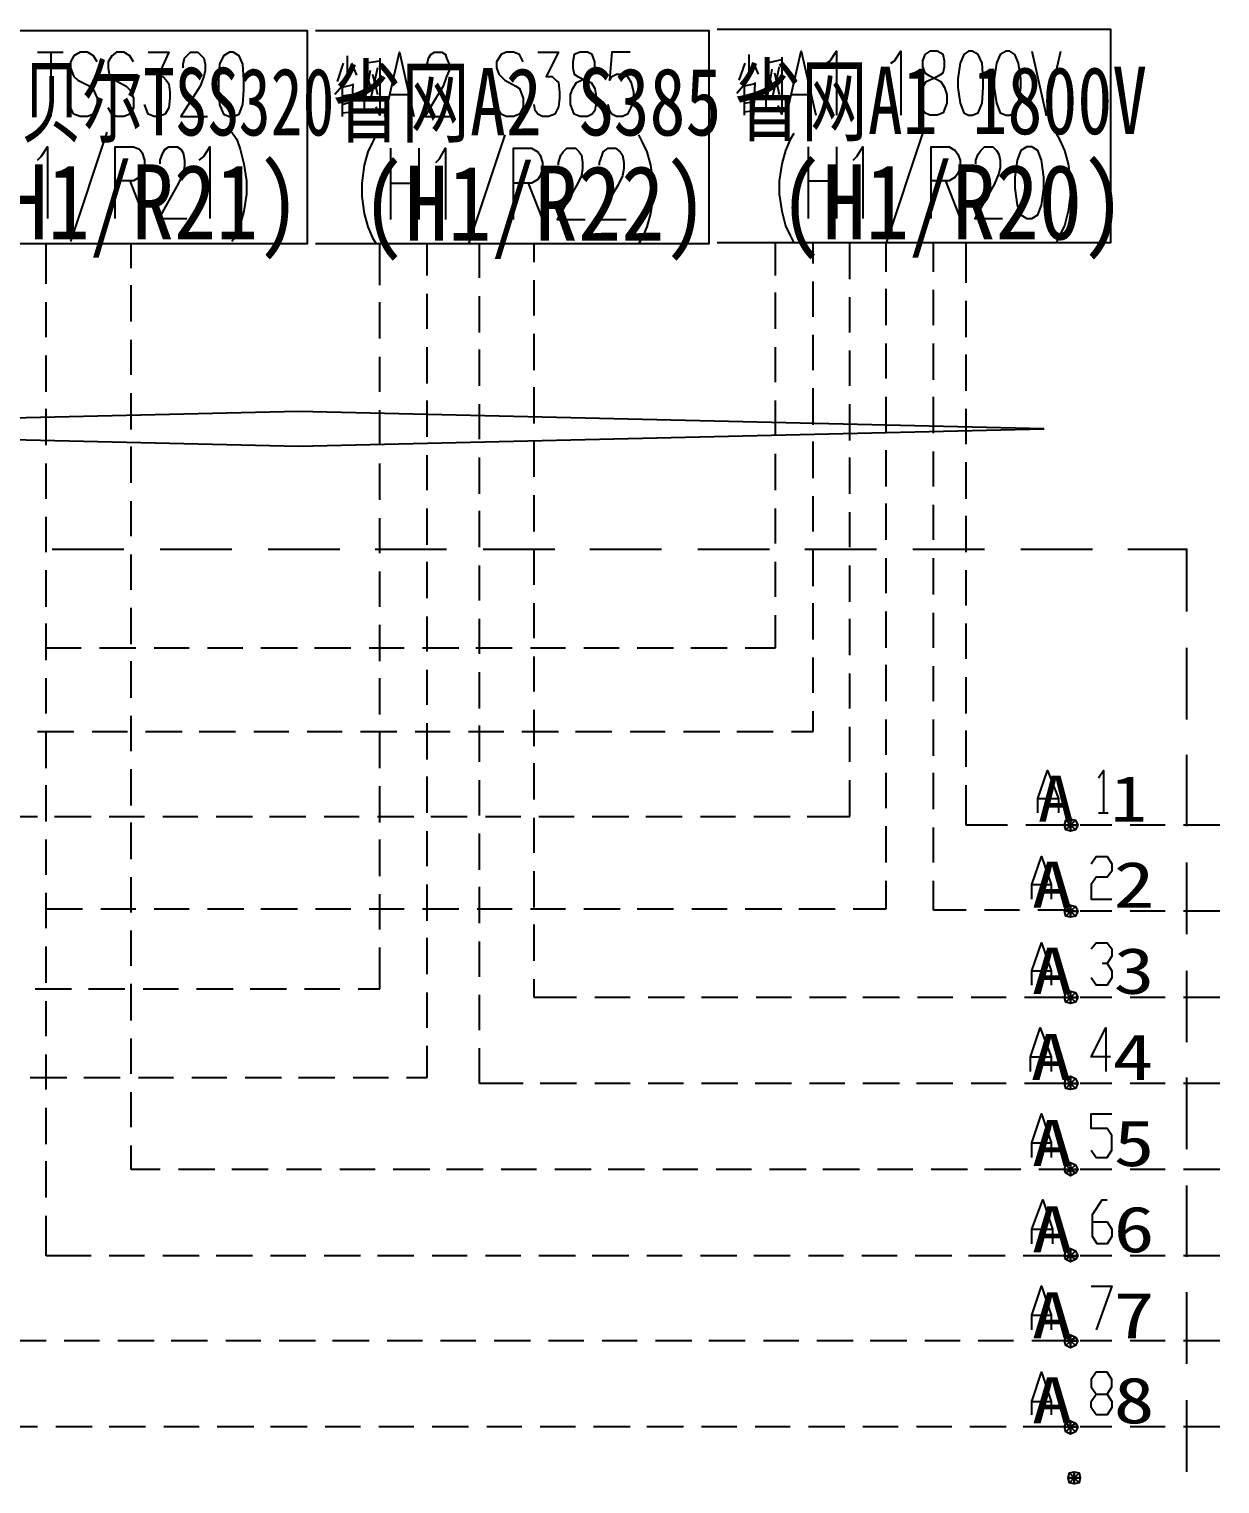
# Model space of a CAD drawing. Header units: metres. Extents: x 17 to 1757, y 17 to 1207.
# Drawn here: x 516 to 657.2, y 871.2 to 1043.9 of the extents above; entities that cross this region are included whole.
import ezdxf

# ---------------------------------------------------------------- set-up
doc = ezdxf.new("R2010")
doc.units = ezdxf.units.M
for name, color, linetype in [('LINES', 7, 'Continuous'), ('POLYLINES', 4, 'Continuous'), ('RECTS', 7, 'Continuous'), ('TEXTS', 3, 'Continuous')]:
    doc.layers.add(name, color=color, linetype=linetype)

msp = doc.modelspace()

# ---------------------------------------------------------------- linework, layer by layer
at = {"layer": 'LINES'}
for p, q in [((516.98, 1041.12), (520.01, 1041.12)), ((518.57, 1041.12), (518.57, 1033.49)), ((552.55, 1037.66), (553.27, 1039.82)), ((553.7, 1040.69), (553.7, 1038.38)), ((554.86, 1038.38), (554.28, 1039.82)), ((555.72, 1040.4), (555.72, 1034.06)), ((555.72, 1039.82), (557.59, 1040.11)), ((600.22, 1037.81), (600.94, 1039.82)), ((601.37, 1040.83), (601.37, 1038.53)), ((602.52, 1038.53), (601.94, 1039.82)), ((603.38, 1040.4), (603.38, 1034.21)), ((603.38, 1039.82), (605.26, 1040.26)), ((556.44, 1038.96), (555.86, 1035.65)), ((556.01, 1038.53), (556.58, 1036.51)), ((557.3, 1039.25), (556.44, 1035.36)), ((556.73, 1038.53), (557.3, 1036.08)), ((604.1, 1039.1), (603.53, 1035.79)), ((603.67, 1038.67), (604.25, 1036.66)), ((604.97, 1039.39), (604.1, 1035.5)), ((604.39, 1038.67), (604.97, 1036.08)), ((554.42, 1037.23), (553.13, 1036.94)), ((553.13, 1037.09), (553.13, 1033.49)), ((553.13, 1035.94), (554.14, 1036.08)), ((554.28, 1033.49), (554.42, 1037.38)), ((558.74, 1036.08), (561.05, 1036.08)), ((602.09, 1037.38), (600.79, 1037.09)), ((600.79, 1037.23), (600.79, 1033.63)), ((600.79, 1035.94), (601.8, 1036.22)), ((601.94, 1033.63), (602.09, 1037.52)), ((606.41, 1036.08), (608.71, 1036.08)), ((553.13, 1034.93), (554.14, 1035.22)), ((600.79, 1035.07), (601.8, 1035.22)), ((553.13, 1033.92), (554.28, 1034.06)), ((600.79, 1034.06), (601.94, 1034.21)), ((525.19, 1031.62), (520.87, 1018.66)), ((572.42, 1031.33), (568.1, 1018.37)), ((621.96, 1031.47), (617.64, 1018.51)), ((558.89, 1021.25), (558.89, 1029.74)), ((562.2, 1029.74), (562.2, 1021.25)), ((608.42, 1021.39), (608.42, 1029.89)), ((611.74, 1029.89), (611.74, 1021.39)), ((527.93, 1025.86), (529.66, 1021.39)), ((608.42, 1025.86), (611.74, 1025.86)), ((624.7, 1025.86), (626.42, 1021.39)), ((558.89, 1025.57), (562.2, 1025.57)), ((575.16, 1025.57), (576.89, 1021.25)), ((517.99, 1013.62), (517.99, 1018.37)), ((528.07, 1015.49), (528.07, 1018.37)), ((557.59, 1013.47), (557.59, 1018.37)), ((563.21, 1014.62), (563.21, 1018.37)), ((569.4, 1014.34), (569.4, 1018.37)), ((575.88, 1016.21), (575.88, 1018.37)), ((604.54, 1014.62), (604.54, 1018.51)), ((609, 1016.06), (609, 1018.51)), ((613.32, 1014.19), (613.32, 1018.51)), ((617.64, 1015.06), (617.64, 1018.51)), ((623.26, 1015.06), (623.26, 1018.51)), ((627.14, 1013.76), (627.14, 1018.51)), ((575.88, 1009.87), (575.88, 1014.05)), ((609, 1009.73), (609, 1013.9)), ((528.07, 1009.15), (528.07, 1013.47)), ((563.21, 1008.29), (563.21, 1012.46)), ((569.4, 1007.86), (569.4, 1012.18)), ((604.54, 1008.29), (604.54, 1012.61)), ((613.32, 1007.86), (613.32, 1012.03)), ((617.64, 1008.72), (617.64, 1013.04)), ((623.26, 1008.72), (623.26, 1012.9)), ((517.99, 1007.28), (517.99, 1011.46)), ((557.59, 1007.14), (557.59, 1011.46)), ((627.14, 1007.28), (627.14, 1011.6)), ((528.07, 1002.82), (528.07, 1006.99)), ((575.88, 1003.39), (575.88, 1007.71)), ((609, 1003.39), (609, 1007.57)), ((517.99, 1000.8), (517.99, 1005.12)), ((557.59, 1000.8), (557.59, 1004.98)), ((563.21, 1001.81), (563.21, 1006.13)), ((569.4, 1001.52), (569.4, 1005.84)), ((604.54, 1001.95), (604.54, 1006.13)), ((613.32, 1001.52), (613.32, 1005.7)), ((617.64, 1002.38), (617.64, 1006.56)), ((623.26, 1002.24), (623.26, 1006.56)), ((627.14, 1000.94), (627.14, 1005.26)), ((528.07, 996.34), (528.07, 1000.66)), ((563.21, 995.47), (563.21, 999.79)), ((575.88, 997.06), (575.88, 1001.38)), ((604.54, 995.62), (604.54, 999.79)), ((609, 996.91), (609, 1001.23)), ((617.64, 996.05), (617.64, 1000.22)), ((623.26, 995.9), (623.26, 1000.22)), ((517.99, 994.46), (517.99, 998.78)), ((557.59, 994.46), (557.59, 998.64)), ((569.4, 995.18), (569.4, 999.36)), ((613.32, 995.04), (613.32, 999.36)), ((627.14, 994.61), (627.14, 998.78)), ((575.88, 990.72), (575.88, 994.9)), ((609, 990.58), (609, 994.9)), ((528.07, 990), (528.07, 994.32)), ((563.21, 989.14), (563.21, 993.31)), ((569.4, 988.7), (569.4, 993.02)), ((604.54, 989.14), (604.54, 993.46)), ((613.32, 988.7), (613.32, 993.02)), ((617.64, 989.57), (617.64, 993.89)), ((623.26, 989.57), (623.26, 993.74)), ((517.99, 988.13), (517.99, 992.3)), ((557.59, 987.98), (557.59, 992.3)), ((627.14, 988.13), (627.14, 992.45)), ((528.07, 983.66), (528.07, 987.84)), ((575.88, 984.24), (575.88, 988.56)), ((609, 984.24), (609, 988.42)), ((517.99, 981.79), (517.99, 985.97)), ((563.21, 982.66), (563.21, 986.98)), ((569.4, 982.37), (569.4, 986.69)), ((604.54, 982.8), (604.54, 986.98)), ((613.32, 982.37), (613.32, 986.54)), ((617.64, 983.23), (617.64, 987.55)), ((623.26, 983.23), (623.26, 987.41)), ((627.14, 981.79), (627.14, 986.11)), ((557.59, 981.65), (557.59, 985.82)), ((518.71, 982.15), (527.21, 982.15)), ((528.07, 977.33), (528.07, 981.5)), ((531.53, 982.15), (540.02, 982.15)), ((544.34, 982.15), (552.84, 982.15)), ((557.02, 982.15), (565.51, 982.15)), ((569.83, 982.15), (578.33, 982.15)), ((575.88, 977.9), (575.88, 982.22)), ((582.5, 982.15), (591, 982.15)), ((595.32, 982.15), (603.82, 982.15)), ((607.99, 982.15), (616.49, 982.15)), ((609, 977.76), (609, 982.08)), ((617.64, 976.9), (617.64, 981.07)), ((620.81, 982.15), (629.3, 982.15)), ((623.26, 976.75), (623.26, 981.07)), ((633.62, 982.15), (642.12, 982.15)), ((646.3, 982.15), (653.35, 982.15)), ((653.28, 982.22), (653.28, 974.74)), ((517.99, 975.31), (517.99, 979.63)), ((557.59, 975.31), (557.59, 979.49)), ((563.21, 976.32), (563.21, 980.64)), ((569.4, 976.03), (569.4, 980.21)), ((604.54, 976.46), (604.54, 980.64)), ((613.32, 975.89), (613.32, 980.21)), ((627.14, 975.46), (627.14, 979.63)), ((575.88, 971.57), (575.88, 975.74)), ((609, 971.42), (609, 975.74)), ((528.07, 970.85), (528.07, 975.17)), ((563.21, 969.98), (563.21, 974.16)), ((569.4, 969.7), (569.4, 973.87)), ((604.54, 970.42), (604.54, 974.3)), ((613.32, 969.55), (613.32, 973.87)), ((617.64, 970.42), (617.64, 974.74)), ((623.26, 970.42), (623.26, 974.59)), ((517.99, 968.98), (517.99, 973.3)), ((557.59, 968.83), (557.59, 973.15)), ((627.14, 969.12), (627.14, 973.3)), ((517.99, 970.42), (522.17, 970.42)), ((524.33, 970.42), (528.65, 970.42)), ((530.81, 970.42), (534.98, 970.42)), ((537.14, 970.42), (541.32, 970.42)), ((543.48, 970.42), (547.8, 970.42)), ((549.82, 970.42), (554.14, 970.42)), ((556.3, 970.42), (560.47, 970.42)), ((562.63, 970.42), (566.95, 970.42)), ((568.97, 970.42), (573.29, 970.42)), ((575.45, 970.42), (579.62, 970.42)), ((581.78, 970.42), (585.96, 970.42)), ((588.12, 970.42), (592.44, 970.42)), ((594.46, 970.42), (598.78, 970.42)), ((600.94, 970.42), (604.54, 970.42)), ((653.28, 970.42), (653.28, 961.92)), ((528.07, 964.51), (528.07, 968.83)), ((575.88, 965.23), (575.88, 969.41)), ((609, 965.09), (609, 969.26)), ((563.21, 963.65), (563.21, 967.82)), ((569.4, 963.22), (569.4, 967.54)), ((613.32, 963.22), (613.32, 967.39)), ((617.64, 964.08), (617.64, 968.4)), ((623.26, 964.08), (623.26, 968.26)), ((627.14, 962.64), (627.14, 966.96)), ((517.99, 962.64), (517.99, 966.82)), ((557.59, 962.5), (557.59, 966.82)), ((528.07, 958.18), (528.07, 962.35)), ((575.88, 958.75), (575.88, 963.07)), ((609, 960.48), (609, 962.93)), ((617.64, 957.74), (617.64, 961.92)), ((623.26, 957.6), (623.26, 961.92)), ((516.98, 960.48), (521.3, 960.48)), ((517.99, 956.16), (517.99, 960.48)), ((523.46, 960.48), (527.64, 960.48)), ((529.8, 960.48), (534.12, 960.48)), ((536.14, 960.48), (540.46, 960.48)), ((542.62, 960.48), (546.79, 960.48)), ((548.95, 960.48), (553.13, 960.48)), ((555.29, 960.48), (559.61, 960.48)), ((557.59, 956.16), (557.59, 960.34)), ((561.77, 960.48), (565.94, 960.48)), ((563.21, 957.17), (563.21, 961.49)), ((568.1, 960.48), (572.28, 960.48)), ((569.4, 956.88), (569.4, 961.2)), ((574.44, 960.48), (578.76, 960.48)), ((580.78, 960.48), (585.1, 960.48)), ((587.26, 960.48), (591.43, 960.48)), ((593.59, 960.48), (597.91, 960.48)), ((599.93, 960.48), (604.25, 960.48)), ((606.41, 960.48), (609, 960.48)), ((613.32, 956.88), (613.32, 961.06)), ((627.14, 956.3), (627.14, 960.62)), ((575.88, 952.42), (575.88, 956.74)), ((653.28, 957.74), (653.28, 949.25)), ((528.07, 951.7), (528.07, 956.02)), ((563.21, 950.83), (563.21, 955.15)), ((617.64, 951.41), (617.64, 955.58)), ((623.26, 951.26), (623.26, 955.58)), ((517.99, 949.82), (517.99, 954.14)), ((557.59, 949.68), (557.59, 954)), ((569.4, 950.54), (569.4, 954.72)), ((613.32, 950.4), (613.32, 954.72)), ((627.14, 949.39), (627.14, 954.14)), ((635.64, 952.56), (638.09, 952.56)), ((512.66, 950.4), (516.98, 950.4)), ((519, 950.4), (523.32, 950.4)), ((525.48, 950.4), (529.66, 950.4)), ((528.07, 945.36), (528.07, 949.68)), ((531.82, 950.4), (535.99, 950.4)), ((538.15, 950.4), (542.47, 950.4)), ((544.49, 950.4), (548.81, 950.4)), ((550.97, 950.4), (555.14, 950.4)), ((557.3, 950.4), (561.62, 950.4)), ((563.64, 950.4), (567.96, 950.4)), ((570.12, 950.4), (574.3, 950.4)), ((575.88, 946.08), (575.88, 950.26)), ((576.46, 950.4), (580.63, 950.4)), ((582.79, 950.4), (587.11, 950.4)), ((589.13, 950.4), (593.45, 950.4)), ((595.61, 950.4), (599.78, 950.4)), ((601.94, 950.4), (606.26, 950.4)), ((608.28, 950.4), (613.32, 950.4)), ((642.84, 950.83), (643.99, 950.83)), ((563.21, 944.5), (563.21, 948.67)), ((569.4, 944.06), (569.4, 948.38)), ((617.64, 944.93), (617.64, 949.25)), ((623.26, 944.93), (623.26, 949.1)), ((632.04, 949.39), (627.14, 949.39)), ((639.24, 949.39), (634.2, 949.39)), ((644.42, 949.39), (640.68, 949.39)), ((650.76, 949.39), (646.58, 949.39)), ((657.24, 949.39), (652.92, 949.39)), ((517.99, 943.49), (517.99, 947.66)), ((557.59, 943.34), (557.59, 947.66)), ((653.28, 944.93), (653.28, 936.43)), ((528.07, 939.02), (528.07, 943.2)), ((575.88, 939.6), (575.88, 943.92)), ((617.64, 939.46), (617.64, 942.77)), ((623.26, 939.31), (623.26, 942.77)), ((517.99, 937.15), (517.99, 941.33)), ((557.59, 937.01), (557.59, 941.18)), ((563.21, 938.02), (563.21, 942.34)), ((569.4, 937.73), (569.4, 942.05)), ((634.92, 942.34), (637.22, 942.34)), ((517.99, 939.46), (522.31, 939.46)), ((524.47, 939.46), (528.65, 939.46)), ((530.81, 939.46), (534.98, 939.46)), ((537.14, 939.46), (541.46, 939.46)), ((543.48, 939.46), (547.8, 939.46)), ((549.96, 939.46), (554.14, 939.46)), ((556.3, 939.46), (560.47, 939.46)), ((562.63, 939.46), (566.95, 939.46)), ((569.11, 939.46), (573.29, 939.46)), ((575.45, 939.46), (579.62, 939.46)), ((581.78, 939.46), (586.1, 939.46)), ((588.12, 939.46), (592.44, 939.46)), ((594.6, 939.46), (598.78, 939.46)), ((600.94, 939.46), (605.26, 939.46)), ((607.27, 939.46), (611.59, 939.46)), ((613.75, 939.46), (617.64, 939.46)), ((627.14, 939.31), (623.26, 939.31)), ((633.48, 939.31), (629.3, 939.31)), ((639.53, 939.31), (635.64, 939.31)), ((575.88, 933.26), (575.88, 937.58)), ((644.42, 939.17), (640.68, 939.17)), ((650.76, 939.17), (646.58, 939.17)), ((657.24, 939.17), (652.92, 939.17)), ((528.07, 932.69), (528.07, 936.86)), ((563.21, 931.68), (563.21, 936)), ((517.99, 930.67), (517.99, 934.99)), ((557.59, 929.95), (557.59, 934.85)), ((569.4, 931.39), (569.4, 935.57)), ((575.88, 928.94), (575.88, 931.1)), ((634.92, 932.11), (637.22, 932.11)), ((653.28, 932.11), (653.28, 923.62)), ((516.7, 929.95), (521.02, 929.95)), ((523.03, 929.95), (527.35, 929.95)), ((528.07, 926.21), (528.07, 930.53)), ((529.51, 929.95), (533.69, 929.95)), ((535.85, 929.95), (540.17, 929.95)), ((542.18, 929.95), (546.5, 929.95)), ((548.66, 929.95), (552.84, 929.95)), ((555, 929.95), (557.59, 929.95)), ((563.21, 925.34), (563.21, 929.52)), ((569.4, 925.06), (569.4, 929.23)), ((580.92, 928.94), (575.88, 928.94)), ((587.26, 928.94), (583.08, 928.94)), ((593.74, 928.94), (589.42, 928.94)), ((600.07, 928.94), (595.75, 928.94)), ((606.41, 928.94), (602.23, 928.94)), ((612.89, 928.94), (608.57, 928.94)), ((619.22, 928.94), (614.9, 928.94)), ((625.56, 928.94), (621.38, 928.94)), ((631.9, 928.94), (627.72, 928.94)), ((639.24, 928.94), (634.06, 928.94)), ((644.42, 928.94), (640.68, 928.94)), ((650.76, 928.94), (646.58, 928.94)), ((657.24, 928.94), (652.92, 928.94)), ((517.99, 924.34), (517.99, 928.51)), ((528.07, 919.87), (528.07, 924.05)), ((517.99, 918), (517.99, 922.18)), ((563.21, 919.44), (563.21, 923.18)), ((569.4, 918.72), (569.4, 922.9)), ((634.78, 921.89), (637.22, 921.89)), ((516.12, 919.44), (520.44, 919.44)), ((522.46, 919.44), (526.78, 919.44)), ((528.94, 919.44), (533.11, 919.44)), ((535.27, 919.44), (539.45, 919.44)), ((541.61, 919.44), (545.93, 919.44)), ((547.94, 919.44), (552.26, 919.44)), ((554.42, 919.44), (558.6, 919.44)), ((560.76, 919.44), (563.21, 919.44)), ((574.58, 918.72), (569.4, 918.72)), ((580.92, 918.72), (576.6, 918.72)), ((587.26, 918.72), (583.08, 918.72)), ((593.59, 918.72), (589.42, 918.72)), ((600.07, 918.72), (595.75, 918.72)), ((606.41, 918.72), (602.09, 918.72)), ((612.74, 918.72), (608.57, 918.72)), ((619.22, 918.72), (614.9, 918.72)), ((625.56, 918.72), (621.24, 918.72)), ((631.9, 918.72), (627.72, 918.72)), ((639.24, 918.72), (634.06, 918.72)), ((644.42, 918.72), (640.68, 918.72)), ((650.76, 918.72), (646.58, 918.72)), ((657.24, 918.72), (652.92, 918.72)), ((653.28, 919.44), (653.28, 910.94)), ((528.07, 913.54), (528.07, 917.71)), ((517.99, 911.52), (517.99, 915.84)), ((634.92, 911.66), (637.22, 911.66)), ((528.07, 908.5), (528.07, 911.38)), ((517.99, 905.18), (517.99, 909.5)), ((531.53, 908.5), (528.07, 908.5)), ((538.01, 908.5), (533.69, 908.5)), ((544.34, 908.5), (540.02, 908.5)), ((550.68, 908.5), (546.5, 908.5)), ((557.02, 908.5), (552.84, 908.5)), ((563.5, 908.5), (559.18, 908.5)), ((569.83, 908.5), (565.51, 908.5)), ((576.17, 908.5), (571.99, 908.5)), ((582.65, 908.5), (578.33, 908.5)), ((588.98, 908.5), (584.66, 908.5)), ((595.32, 908.5), (591.14, 908.5)), ((601.66, 908.5), (597.48, 908.5)), ((608.14, 908.5), (603.82, 908.5)), ((614.47, 908.5), (610.15, 908.5)), ((620.81, 908.5), (616.63, 908.5)), ((627.29, 908.5), (622.97, 908.5)), ((633.62, 908.5), (629.3, 908.5)), ((639.24, 908.5), (635.78, 908.5)), ((644.42, 908.5), (640.68, 908.5)), ((650.76, 908.5), (646.58, 908.5)), ((657.24, 908.5), (652.92, 908.5)), ((653.28, 906.62), (653.28, 898.13)), ((517.99, 898.27), (517.99, 903.02)), ((634.92, 901.44), (637.37, 901.44)), ((523.32, 898.27), (517.99, 898.27)), ((529.66, 898.27), (525.48, 898.27)), ((536.14, 898.27), (531.82, 898.27)), ((542.47, 898.27), (538.15, 898.27)), ((548.81, 898.27), (544.63, 898.27)), ((555.29, 898.27), (550.97, 898.27)), ((561.62, 898.27), (557.3, 898.27)), ((567.96, 898.27), (563.78, 898.27)), ((574.3, 898.27), (570.12, 898.27)), ((580.78, 898.27), (576.46, 898.27)), ((587.11, 898.27), (582.79, 898.27)), ((593.45, 898.27), (589.27, 898.27)), ((599.93, 898.27), (595.61, 898.27)), ((606.26, 898.27), (601.94, 898.27)), ((612.6, 898.27), (608.42, 898.27)), ((618.94, 898.27), (614.76, 898.27)), ((625.42, 898.27), (621.1, 898.27)), ((631.75, 898.27), (627.43, 898.27)), ((639.24, 898.27), (633.91, 898.27)), ((644.42, 898.27), (640.68, 898.27)), ((650.76, 898.27), (646.58, 898.27)), ((657.24, 898.27), (652.92, 898.27)), ((653.28, 893.95), (653.28, 885.46)), ((634.92, 891.22), (637.22, 891.22)), ((517.99, 888.19), (513.82, 888.19)), ((524.33, 888.19), (520.15, 888.19)), ((530.81, 888.19), (526.49, 888.19)), ((537.14, 888.19), (532.82, 888.19)), ((543.48, 888.19), (539.3, 888.19)), ((549.96, 888.19), (545.64, 888.19)), ((556.3, 888.19), (551.98, 888.19)), ((562.63, 888.19), (558.46, 888.19)), ((568.97, 888.19), (564.79, 888.19)), ((575.45, 888.19), (571.13, 888.19)), ((581.78, 888.19), (577.61, 888.19)), ((588.12, 888.19), (583.94, 888.19)), ((594.6, 888.19), (590.28, 888.19)), ((600.94, 888.19), (596.62, 888.19)), ((607.27, 888.19), (603.1, 888.19)), ((613.75, 888.19), (609.43, 888.19)), ((620.09, 888.19), (615.77, 888.19)), ((626.42, 888.19), (622.25, 888.19)), ((632.76, 888.19), (628.58, 888.19)), ((639.24, 888.19), (634.92, 888.19)), ((644.42, 888.19), (640.68, 888.19)), ((650.76, 888.19), (646.58, 888.19)), ((657.24, 888.19), (652.92, 888.19)), ((634.92, 880.99), (637.22, 880.99)), ((653.28, 881.14), (653.28, 872.64)), ((516.98, 877.97), (512.81, 877.97)), ((523.46, 877.97), (519.14, 877.97)), ((529.8, 877.97), (525.48, 877.97)), ((536.14, 877.97), (531.96, 877.97)), ((542.62, 877.97), (538.3, 877.97)), ((548.95, 877.97), (544.63, 877.97)), ((555.29, 877.97), (551.11, 877.97)), ((561.62, 877.97), (557.45, 877.97)), ((568.1, 877.97), (563.78, 877.97)), ((574.44, 877.97), (570.26, 877.97)), ((580.78, 877.97), (576.6, 877.97)), ((587.26, 877.97), (582.94, 877.97)), ((593.59, 877.97), (589.27, 877.97)), ((599.93, 877.97), (595.75, 877.97)), ((606.26, 877.97), (602.09, 877.97)), ((612.74, 877.97), (608.42, 877.97)), ((619.08, 877.97), (614.9, 877.97)), ((625.42, 877.97), (621.24, 877.97)), ((631.9, 877.97), (627.58, 877.97)), ((639.24, 877.97), (633.91, 877.97)), ((644.42, 877.97), (640.68, 877.97)), ((650.76, 877.97), (646.58, 877.97)), ((657.24, 877.97), (652.92, 877.97))]:
    msp.add_line(p, q, dxfattribs=at)
at = {"layer": 'POLYLINES'}
for points in [[(605.83, 1033.63), (607.56, 1041.26), (609.29, 1033.63)], [(610.58, 1039.82), (611.02, 1040.11), (611.74, 1041.26), (611.74, 1033.63)], [(618.22, 1039.82), (618.65, 1040.11), (619.37, 1041.26), (619.37, 1033.63)], [(622.82, 1041.26), (622.25, 1040.83), (621.96, 1040.11), (621.96, 1039.39), (622.25, 1038.67), (622.68, 1038.38), (623.54, 1037.95), (624.12, 1037.66), (624.55, 1036.94), (624.84, 1036.08), (624.84, 1035.07), (624.55, 1034.35), (624.41, 1033.92), (623.69, 1033.63), (622.82, 1033.63), (622.25, 1033.92), (621.96, 1034.35), (621.82, 1035.07), (621.82, 1036.08), (621.96, 1036.94), (622.39, 1037.66), (623.11, 1037.95), (623.98, 1038.38), (624.41, 1038.67), (624.55, 1039.39), (624.55, 1040.11), (624.41, 1040.83), (623.69, 1041.26), (622.82, 1041.26)], [(627.43, 1041.26), (626.86, 1040.83), (626.42, 1039.82), (626.14, 1037.95), (626.14, 1036.94), (626.42, 1035.07), (626.86, 1033.92), (627.43, 1033.63), (627.86, 1033.63), (628.58, 1033.92), (629.02, 1035.07), (629.16, 1036.94), (629.16, 1037.95), (629.02, 1039.82), (628.58, 1040.83), (627.86, 1041.26), (627.43, 1041.26)], [(631.9, 1041.26), (631.18, 1040.83), (630.74, 1039.82), (630.46, 1037.95), (630.46, 1036.94), (630.74, 1035.07), (631.18, 1033.92), (631.9, 1033.63), (632.33, 1033.63), (632.9, 1033.92), (633.34, 1035.07), (633.62, 1036.94), (633.62, 1037.95), (633.34, 1039.82), (632.9, 1040.83), (632.33, 1041.26), (631.9, 1041.26)], [(634.92, 1041.26), (636.65, 1033.63), (638.38, 1041.26)], [(524.04, 1039.97), (523.61, 1040.69), (522.89, 1041.12), (522.02, 1041.12), (521.3, 1040.69), (520.87, 1039.97), (520.87, 1039.25), (521.16, 1038.53), (521.3, 1038.24), (521.74, 1037.81), (523.18, 1037.09), (523.61, 1036.66), (523.75, 1036.37), (524.04, 1035.65), (524.04, 1034.5), (523.61, 1033.78), (522.89, 1033.49), (522.02, 1033.49), (521.3, 1033.78), (520.87, 1034.5)], [(528.36, 1039.97), (527.93, 1040.69), (527.21, 1041.12), (526.34, 1041.12), (525.77, 1040.69), (525.34, 1039.97), (525.34, 1039.25), (525.48, 1038.53), (525.77, 1038.24), (526.2, 1037.81), (527.5, 1037.09), (527.93, 1036.66), (528.07, 1036.37), (528.36, 1035.65), (528.36, 1034.5), (527.93, 1033.78), (527.21, 1033.49), (526.34, 1033.49), (525.77, 1033.78), (525.34, 1034.5)], [(530.09, 1041.12), (532.54, 1041.12), (531.24, 1038.24), (531.82, 1038.24), (532.25, 1037.81), (532.54, 1037.38), (532.68, 1036.37), (532.68, 1035.65), (532.54, 1034.5), (532.1, 1033.78), (531.38, 1033.49), (530.81, 1033.49), (530.09, 1033.78), (529.94, 1034.21), (529.66, 1034.93)], [(534.26, 1039.25), (534.26, 1039.68), (534.41, 1040.4), (534.7, 1040.69), (535.13, 1041.12), (535.99, 1041.12), (536.42, 1040.69), (536.71, 1040.4), (536.86, 1039.68), (536.86, 1038.96), (536.71, 1038.24), (536.28, 1037.09), (533.98, 1033.49), (537.14, 1033.49)], [(539.74, 1041.12), (539.02, 1040.69), (538.58, 1039.68), (538.44, 1037.81), (538.44, 1036.66), (538.58, 1034.93), (539.02, 1033.78), (539.74, 1033.49), (540.17, 1033.49), (540.89, 1033.78), (541.32, 1034.93), (541.46, 1036.66), (541.46, 1037.81), (541.32, 1039.68), (540.89, 1040.69), (540.17, 1041.12), (539.74, 1041.12)], [(557.59, 1040.4), (557.59, 1033.63), (557.16, 1034.64)], [(558.17, 1033.49), (559.9, 1041.12), (561.62, 1033.49)], [(563.21, 1039.25), (563.21, 1039.68), (563.35, 1040.4), (563.64, 1040.83), (564.07, 1041.12), (564.94, 1041.12), (565.37, 1040.83), (565.51, 1040.4), (565.8, 1039.68), (565.8, 1038.96), (565.51, 1038.24), (565.08, 1037.09), (562.92, 1033.49), (566.09, 1033.49)], [(574.58, 1039.97), (574.15, 1040.83), (573.43, 1041.12), (572.57, 1041.12), (571.99, 1040.83), (571.42, 1039.97), (571.42, 1039.25), (571.7, 1038.53), (571.99, 1038.24), (572.42, 1037.81), (573.72, 1037.09), (574.15, 1036.8), (574.3, 1036.37), (574.58, 1035.65), (574.58, 1034.64), (574.15, 1033.78), (573.43, 1033.49), (572.57, 1033.49), (571.99, 1033.78), (571.42, 1034.64)], [(576.31, 1041.12), (578.76, 1041.12), (577.32, 1038.24), (578.04, 1038.24), (578.47, 1037.81), (578.76, 1037.52), (578.9, 1036.37), (578.9, 1035.65), (578.76, 1034.64), (578.33, 1033.78), (577.61, 1033.49), (576.89, 1033.49), (576.31, 1033.78), (576.02, 1034.21), (575.88, 1034.93)], [(581.35, 1041.12), (580.63, 1040.83), (580.49, 1039.97), (580.49, 1039.25), (580.63, 1038.53), (581.06, 1038.24), (581.93, 1037.81), (582.65, 1037.52), (583.08, 1036.8), (583.22, 1036.08), (583.22, 1034.93), (583.08, 1034.21), (582.79, 1033.78), (582.22, 1033.49), (581.35, 1033.49), (580.63, 1033.78), (580.49, 1034.21), (580.2, 1034.93), (580.2, 1036.08), (580.49, 1036.8), (580.92, 1037.52), (581.5, 1037.81), (582.36, 1038.24), (582.79, 1038.53), (583.08, 1039.25), (583.08, 1039.97), (582.79, 1040.83), (582.22, 1041.12), (581.35, 1041.12)], [(587.26, 1041.12), (585.1, 1041.12), (584.81, 1037.81), (585.1, 1038.24), (585.67, 1038.53), (586.39, 1038.53), (586.97, 1038.24), (587.4, 1037.52), (587.69, 1036.37), (587.69, 1035.65), (587.4, 1034.64), (586.97, 1033.78), (586.39, 1033.49), (585.67, 1033.49), (585.1, 1033.78), (584.81, 1034.21), (584.66, 1034.93)], [(605.26, 1040.54), (605.26, 1033.78), (604.82, 1034.78)], [(554.28, 1039.1), (553.13, 1037.09), (552.26, 1036.08)], [(601.94, 1039.25), (600.79, 1037.23), (599.93, 1036.22)], [(540.02, 1031.62), (540.6, 1030.75), (541.03, 1029.6), (541.46, 1027.87), (541.75, 1025.86), (541.75, 1024.27), (541.46, 1022.26), (541.03, 1020.67), (540.6, 1019.38), (540.02, 1018.66)], [(557.16, 1031.33), (556.73, 1030.46), (556.15, 1029.31), (555.72, 1027.73), (555.43, 1025.57), (555.43, 1023.98), (555.72, 1021.97), (556.15, 1020.38), (556.73, 1019.09), (557.16, 1018.37)], [(588.26, 1031.33), (588.7, 1030.46), (589.27, 1029.31), (589.7, 1027.73), (589.99, 1025.57), (589.99, 1023.98), (589.7, 1021.97), (589.27, 1020.38), (588.7, 1019.09), (588.26, 1018.37)], [(606.7, 1031.47), (606.26, 1030.75), (605.69, 1029.46), (605.26, 1027.87), (604.97, 1025.86), (604.97, 1024.27), (605.26, 1022.26), (605.69, 1020.53), (606.26, 1019.38), (606.7, 1018.51)], [(637.8, 1031.47), (638.23, 1030.75), (638.81, 1029.46), (639.24, 1027.87), (639.53, 1025.86), (639.53, 1024.27), (639.24, 1022.26), (638.81, 1020.53), (638.23, 1019.38), (637.8, 1018.51)], [(516.98, 1028.3), (517.42, 1028.74), (518.14, 1029.89), (518.14, 1021.39)], [(526.2, 1021.39), (526.2, 1029.89), (528.36, 1029.89), (529.08, 1029.6), (529.37, 1029.17), (529.66, 1028.3), (529.66, 1027.58), (529.37, 1026.72), (529.08, 1026.29), (528.36, 1025.86), (526.2, 1025.86)], [(531.53, 1027.87), (531.53, 1028.3), (531.82, 1029.17), (532.1, 1029.6), (532.54, 1029.89), (533.54, 1029.89), (533.98, 1029.6), (534.26, 1029.17), (534.41, 1028.3), (534.41, 1027.58), (534.26, 1026.72), (533.69, 1025.57), (531.38, 1021.39), (534.7, 1021.39)], [(536.14, 1028.3), (536.71, 1028.74), (537.43, 1029.89), (537.43, 1021.39)], [(564.22, 1028.02), (564.65, 1028.45), (565.37, 1029.74), (565.37, 1021.25)], [(573.43, 1021.25), (573.43, 1029.74), (575.59, 1029.74), (576.31, 1029.31), (576.6, 1028.88), (576.89, 1028.02), (576.89, 1027.3), (576.6, 1026.43), (576.31, 1026), (575.59, 1025.57), (573.43, 1025.57)], [(578.76, 1027.73), (578.76, 1028.02), (579.05, 1028.88), (579.34, 1029.31), (579.77, 1029.74), (580.78, 1029.74), (581.21, 1029.31), (581.5, 1028.88), (581.64, 1028.02), (581.64, 1027.3), (581.5, 1026.43), (580.92, 1025.28), (578.62, 1021.25), (581.93, 1021.25)], [(583.66, 1027.73), (583.66, 1028.02), (583.94, 1028.88), (584.09, 1029.31), (584.66, 1029.74), (585.53, 1029.74), (586.1, 1029.31), (586.39, 1028.88), (586.54, 1028.02), (586.54, 1027.3), (586.39, 1026.43), (585.82, 1025.28), (583.37, 1021.25), (586.82, 1021.25)], [(613.75, 1028.3), (614.18, 1028.74), (614.9, 1029.89), (614.9, 1021.39)], [(622.97, 1021.39), (622.97, 1029.89), (625.13, 1029.89), (625.85, 1029.46), (626.14, 1029.02), (626.42, 1028.3), (626.42, 1027.44), (626.14, 1026.72), (625.85, 1026.29), (625.13, 1025.86), (622.97, 1025.86)], [(628.3, 1027.87), (628.3, 1028.3), (628.58, 1029.02), (628.87, 1029.46), (629.3, 1029.89), (630.31, 1029.89), (630.74, 1029.46), (631.03, 1029.02), (631.18, 1028.3), (631.18, 1027.44), (631.03, 1026.72), (630.46, 1025.42), (628.15, 1021.39), (631.46, 1021.39)], [(634.34, 1029.89), (633.62, 1029.46), (633.19, 1028.3), (632.9, 1026.29), (632.9, 1024.99), (633.19, 1022.98), (633.62, 1021.82), (634.34, 1021.39), (634.92, 1021.39), (635.64, 1021.82), (636.07, 1022.98), (636.36, 1024.99), (636.36, 1026.29), (636.07, 1028.3), (635.64, 1029.46), (634.92, 1029.89), (634.34, 1029.89)], [(636.35, 996.42), (547.92, 998.48), (459.5, 996.42), (547.92, 994.35), (636.35, 996.42), (636.35, 996.42)], [(635.64, 950.83), (635.64, 952.56), (636.79, 955.87), (638.09, 952.56), (638.09, 950.83)], [(642.84, 955.01), (643.42, 955.87), (643.42, 950.83)], [(639.53, 949.39), (638.81, 949.39), (638.95, 949.97), (639.53, 949.39)], [(639.53, 949.39), (638.81, 949.39), (638.95, 949.97), (639.53, 949.39)], [(639.53, 949.39), (638.81, 949.39), (638.95, 949.97), (639.53, 949.39)], [(639.53, 949.39), (638.81, 949.39), (638.95, 949.97), (639.53, 949.39)], [(639.53, 949.39), (638.95, 949.97), (639.53, 950.11), (639.53, 949.39)], [(639.53, 949.39), (638.95, 949.97), (639.53, 950.11), (639.53, 949.39)], [(639.53, 949.39), (638.95, 949.97), (639.53, 950.11), (639.53, 949.39)], [(639.53, 949.39), (638.95, 949.97), (639.53, 950.11), (639.53, 949.39)], [(639.53, 949.39), (639.53, 950.11), (640.1, 949.97), (639.53, 949.39)], [(639.53, 949.39), (639.53, 950.11), (640.1, 949.97), (639.53, 949.39)], [(639.53, 949.39), (639.53, 950.11), (640.1, 949.97), (639.53, 949.39)], [(639.53, 949.39), (639.53, 950.11), (640.1, 949.97), (639.53, 949.39)], [(639.53, 949.39), (640.1, 949.97), (640.39, 949.39), (639.53, 949.39)], [(639.53, 949.39), (640.1, 949.97), (640.39, 949.39), (639.53, 949.39)], [(639.53, 949.39), (640.1, 949.97), (640.39, 949.39), (639.53, 949.39)], [(639.53, 949.39), (640.1, 949.97), (640.39, 949.39), (639.53, 949.39)], [(639.53, 949.39), (638.95, 948.82), (638.81, 949.39), (639.53, 949.39)], [(639.53, 949.39), (638.95, 948.82), (638.81, 949.39), (639.53, 949.39)], [(639.53, 949.39), (638.95, 948.82), (638.81, 949.39), (639.53, 949.39)], [(639.53, 949.39), (638.95, 948.82), (638.81, 949.39), (639.53, 949.39)], [(639.53, 949.39), (639.53, 948.67), (638.95, 948.82), (639.53, 949.39)], [(639.53, 949.39), (639.53, 948.67), (638.95, 948.82), (639.53, 949.39)], [(639.53, 949.39), (639.53, 948.67), (638.95, 948.82), (639.53, 949.39)], [(639.53, 949.39), (639.53, 948.67), (638.95, 948.82), (639.53, 949.39)], [(639.53, 949.39), (640.1, 948.82), (639.53, 948.67), (639.53, 949.39)], [(639.53, 949.39), (640.1, 948.82), (639.53, 948.67), (639.53, 949.39)], [(639.53, 949.39), (640.39, 949.39), (640.1, 948.82), (639.53, 949.39)], [(639.53, 949.39), (640.39, 949.39), (640.1, 948.82), (639.53, 949.39)], [(639.53, 949.39), (640.1, 948.82), (639.53, 948.67), (639.53, 949.39)], [(639.53, 949.39), (640.1, 948.82), (639.53, 948.67), (639.53, 949.39)], [(639.53, 949.39), (640.39, 949.39), (640.1, 948.82), (639.53, 949.39)], [(639.53, 949.39), (640.39, 949.39), (640.1, 948.82), (639.53, 949.39)], [(634.92, 940.61), (634.92, 942.34), (636.07, 945.65), (637.22, 942.34), (637.22, 940.61)], [(641.98, 944.78), (642.55, 945.65), (643.85, 945.65), (644.42, 944.78), (644.42, 943.92), (643.85, 943.2), (642.55, 943.2), (641.98, 942.34), (641.98, 940.61), (644.42, 940.61)], [(639.53, 939.17), (638.81, 939.17), (638.95, 939.74), (639.53, 939.17)], [(639.53, 939.17), (638.81, 939.17), (638.95, 939.74), (639.53, 939.17)], [(639.53, 939.17), (638.81, 939.17), (638.95, 939.74), (639.53, 939.17)], [(639.53, 939.17), (638.81, 939.17), (638.95, 939.74), (639.53, 939.17)], [(639.53, 939.17), (638.95, 939.74), (639.53, 939.89), (639.53, 939.17)], [(639.53, 939.17), (638.95, 939.74), (639.53, 939.89), (639.53, 939.17)], [(639.53, 939.17), (638.95, 939.74), (639.53, 939.89), (639.53, 939.17)], [(639.53, 939.17), (638.95, 939.74), (639.53, 939.89), (639.53, 939.17)], [(639.53, 939.17), (639.53, 939.89), (640.1, 939.74), (639.53, 939.17)], [(639.53, 939.17), (639.53, 939.89), (640.1, 939.74), (639.53, 939.17)], [(639.53, 939.17), (639.53, 939.89), (640.1, 939.74), (639.53, 939.17)], [(639.53, 939.17), (639.53, 939.89), (640.1, 939.74), (639.53, 939.17)], [(639.53, 939.17), (640.1, 939.74), (640.39, 939.17), (639.53, 939.17)], [(639.53, 939.17), (640.1, 939.74), (640.39, 939.17), (639.53, 939.17)], [(639.53, 939.17), (640.1, 939.74), (640.39, 939.17), (639.53, 939.17)], [(639.53, 939.17), (640.1, 939.74), (640.39, 939.17), (639.53, 939.17)], [(639.53, 939.17), (638.95, 938.59), (638.81, 939.17), (639.53, 939.17)], [(639.53, 939.17), (638.95, 938.59), (638.81, 939.17), (639.53, 939.17)], [(639.53, 939.17), (638.95, 938.59), (638.81, 939.17), (639.53, 939.17)], [(639.53, 939.17), (638.95, 938.59), (638.81, 939.17), (639.53, 939.17)], [(639.53, 939.17), (639.53, 938.45), (638.95, 938.59), (639.53, 939.17)], [(639.53, 939.17), (639.53, 938.45), (638.95, 938.59), (639.53, 939.17)], [(639.53, 939.17), (639.53, 938.45), (638.95, 938.59), (639.53, 939.17)], [(639.53, 939.17), (639.53, 938.45), (638.95, 938.59), (639.53, 939.17)], [(639.53, 939.17), (640.1, 938.59), (639.53, 938.45), (639.53, 939.17)], [(639.53, 939.17), (640.1, 938.59), (639.53, 938.45), (639.53, 939.17)], [(639.53, 939.17), (640.39, 939.17), (640.1, 938.59), (639.53, 939.17)], [(639.53, 939.17), (640.39, 939.17), (640.1, 938.59), (639.53, 939.17)], [(639.53, 939.17), (640.1, 938.59), (639.53, 938.45), (639.53, 939.17)], [(639.53, 939.17), (640.1, 938.59), (639.53, 938.45), (639.53, 939.17)], [(639.53, 939.17), (640.39, 939.17), (640.1, 938.59), (639.53, 939.17)], [(639.53, 939.17), (640.39, 939.17), (640.1, 938.59), (639.53, 939.17)], [(634.92, 930.38), (634.92, 932.11), (636.07, 935.42), (637.22, 932.11), (637.22, 930.38)], [(641.98, 934.7), (642.55, 935.42), (643.85, 935.42), (644.42, 934.7), (644.42, 933.84), (643.85, 932.98), (643.27, 932.98)], [(643.85, 932.98), (644.42, 932.11), (644.42, 931.25), (643.85, 930.38), (642.55, 930.38), (641.98, 931.25)], [(639.53, 928.94), (638.81, 928.94), (638.95, 929.52), (639.53, 928.94)], [(639.53, 928.94), (638.81, 928.94), (638.95, 929.52), (639.53, 928.94)], [(639.53, 928.94), (638.81, 928.94), (638.95, 929.52), (639.53, 928.94)], [(639.53, 928.94), (638.81, 928.94), (638.95, 929.52), (639.53, 928.94)], [(639.53, 928.94), (638.95, 928.37), (638.81, 928.94), (639.53, 928.94)], [(639.53, 928.94), (638.95, 928.37), (638.81, 928.94), (639.53, 928.94)], [(639.53, 928.94), (638.95, 928.37), (638.81, 928.94), (639.53, 928.94)], [(639.53, 928.94), (638.95, 928.37), (638.81, 928.94), (639.53, 928.94)], [(639.53, 928.94), (638.95, 929.52), (639.53, 929.66), (639.53, 928.94)], [(639.53, 928.94), (638.95, 929.52), (639.53, 929.66), (639.53, 928.94)], [(639.53, 928.94), (638.95, 929.52), (639.53, 929.66), (639.53, 928.94)], [(639.53, 928.94), (638.95, 929.52), (639.53, 929.66), (639.53, 928.94)], [(639.53, 928.94), (639.53, 928.22), (638.95, 928.37), (639.53, 928.94)], [(639.53, 928.94), (639.53, 928.22), (638.95, 928.37), (639.53, 928.94)], [(639.53, 928.94), (639.53, 928.22), (638.95, 928.37), (639.53, 928.94)], [(639.53, 928.94), (639.53, 928.22), (638.95, 928.37), (639.53, 928.94)], [(639.53, 928.94), (639.53, 929.66), (640.1, 929.52), (639.53, 928.94)], [(639.53, 928.94), (639.53, 929.66), (640.1, 929.52), (639.53, 928.94)], [(639.53, 928.94), (639.53, 929.66), (640.1, 929.52), (639.53, 928.94)], [(639.53, 928.94), (639.53, 929.66), (640.1, 929.52), (639.53, 928.94)], [(639.53, 928.94), (640.1, 929.52), (640.39, 928.94), (639.53, 928.94)], [(639.53, 928.94), (640.1, 929.52), (640.39, 928.94), (639.53, 928.94)], [(639.53, 928.94), (640.1, 929.52), (640.39, 928.94), (639.53, 928.94)], [(639.53, 928.94), (640.1, 929.52), (640.39, 928.94), (639.53, 928.94)], [(639.53, 928.94), (640.1, 928.37), (639.53, 928.22), (639.53, 928.94)], [(639.53, 928.94), (640.1, 928.37), (639.53, 928.22), (639.53, 928.94)], [(639.53, 928.94), (640.39, 928.94), (640.1, 928.37), (639.53, 928.94)], [(639.53, 928.94), (640.39, 928.94), (640.1, 928.37), (639.53, 928.94)], [(639.53, 928.94), (640.1, 928.37), (639.53, 928.22), (639.53, 928.94)], [(639.53, 928.94), (640.1, 928.37), (639.53, 928.22), (639.53, 928.94)], [(639.53, 928.94), (640.39, 928.94), (640.1, 928.37), (639.53, 928.94)], [(639.53, 928.94), (640.39, 928.94), (640.1, 928.37), (639.53, 928.94)], [(634.78, 920.16), (634.78, 921.89), (635.93, 925.34), (637.22, 921.89), (637.22, 920.16)], [(644.28, 921.89), (641.98, 921.89), (643.7, 925.34), (643.7, 920.16)], [(639.53, 918.72), (638.81, 918.72), (638.95, 919.3), (639.53, 918.72)], [(639.53, 918.72), (638.81, 918.72), (638.95, 919.3), (639.53, 918.72)], [(639.53, 918.72), (638.81, 918.72), (638.95, 919.3), (639.53, 918.72)], [(639.53, 918.72), (638.81, 918.72), (638.95, 919.3), (639.53, 918.72)], [(639.53, 918.72), (638.95, 918.14), (638.81, 918.72), (639.53, 918.72)], [(639.53, 918.72), (638.95, 918.14), (638.81, 918.72), (639.53, 918.72)], [(639.53, 918.72), (638.95, 918.14), (638.81, 918.72), (639.53, 918.72)], [(639.53, 918.72), (638.95, 918.14), (638.81, 918.72), (639.53, 918.72)], [(639.53, 918.72), (638.95, 919.3), (639.53, 919.58), (639.53, 918.72)], [(639.53, 918.72), (638.95, 919.3), (639.53, 919.58), (639.53, 918.72)], [(639.53, 918.72), (638.95, 919.3), (639.53, 919.58), (639.53, 918.72)], [(639.53, 918.72), (638.95, 919.3), (639.53, 919.58), (639.53, 918.72)], [(639.53, 918.72), (639.53, 918), (638.95, 918.14), (639.53, 918.72)], [(639.53, 918.72), (639.53, 918), (638.95, 918.14), (639.53, 918.72)], [(639.53, 918.72), (639.53, 918), (638.95, 918.14), (639.53, 918.72)], [(639.53, 918.72), (639.53, 918), (638.95, 918.14), (639.53, 918.72)], [(639.53, 918.72), (639.53, 919.58), (640.1, 919.3), (639.53, 918.72)], [(639.53, 918.72), (639.53, 919.58), (640.1, 919.3), (639.53, 918.72)], [(639.53, 918.72), (639.53, 919.58), (640.1, 919.3), (639.53, 918.72)], [(639.53, 918.72), (639.53, 919.58), (640.1, 919.3), (639.53, 918.72)], [(639.53, 918.72), (640.1, 919.3), (640.39, 918.72), (639.53, 918.72)], [(639.53, 918.72), (640.1, 919.3), (640.39, 918.72), (639.53, 918.72)], [(639.53, 918.72), (640.1, 919.3), (640.39, 918.72), (639.53, 918.72)], [(639.53, 918.72), (640.1, 919.3), (640.39, 918.72), (639.53, 918.72)], [(639.53, 918.72), (640.1, 918.14), (639.53, 918), (639.53, 918.72)], [(639.53, 918.72), (640.1, 918.14), (639.53, 918), (639.53, 918.72)], [(639.53, 918.72), (640.39, 918.72), (640.1, 918.14), (639.53, 918.72)], [(639.53, 918.72), (640.39, 918.72), (640.1, 918.14), (639.53, 918.72)], [(639.53, 918.72), (640.1, 918.14), (639.53, 918), (639.53, 918.72)], [(639.53, 918.72), (640.1, 918.14), (639.53, 918), (639.53, 918.72)], [(639.53, 918.72), (640.39, 918.72), (640.1, 918.14), (639.53, 918.72)], [(639.53, 918.72), (640.39, 918.72), (640.1, 918.14), (639.53, 918.72)], [(634.92, 909.94), (634.92, 911.66), (636.07, 915.12), (637.22, 911.66), (637.22, 909.94)], [(641.98, 910.8), (642.55, 909.94), (643.85, 909.94), (644.42, 910.8), (644.42, 912.53), (643.85, 913.39), (641.98, 913.39), (641.98, 915.12), (644.42, 915.12)], [(639.53, 908.5), (638.81, 908.5), (638.95, 909.07), (639.53, 908.5)], [(639.53, 908.5), (638.81, 908.5), (638.95, 909.07), (639.53, 908.5)], [(639.53, 908.5), (638.81, 908.5), (638.95, 909.07), (639.53, 908.5)], [(639.53, 908.5), (638.81, 908.5), (638.95, 909.07), (639.53, 908.5)], [(639.53, 908.5), (638.95, 908.06), (638.81, 908.5), (639.53, 908.5)], [(639.53, 908.5), (638.95, 908.06), (638.81, 908.5), (639.53, 908.5)], [(639.53, 908.5), (638.95, 908.06), (638.81, 908.5), (639.53, 908.5)], [(639.53, 908.5), (638.95, 908.06), (638.81, 908.5), (639.53, 908.5)], [(639.53, 908.5), (638.95, 909.07), (639.53, 909.36), (639.53, 908.5)], [(639.53, 908.5), (638.95, 909.07), (639.53, 909.36), (639.53, 908.5)], [(639.53, 908.5), (638.95, 909.07), (639.53, 909.36), (639.53, 908.5)], [(639.53, 908.5), (638.95, 909.07), (639.53, 909.36), (639.53, 908.5)], [(639.53, 908.5), (639.53, 907.78), (638.95, 908.06), (639.53, 908.5)], [(639.53, 908.5), (639.53, 907.78), (638.95, 908.06), (639.53, 908.5)], [(639.53, 908.5), (639.53, 907.78), (638.95, 908.06), (639.53, 908.5)], [(639.53, 908.5), (639.53, 907.78), (638.95, 908.06), (639.53, 908.5)], [(639.53, 908.5), (639.53, 909.36), (640.1, 909.07), (639.53, 908.5)], [(639.53, 908.5), (639.53, 909.36), (640.1, 909.07), (639.53, 908.5)], [(639.53, 908.5), (639.53, 909.36), (640.1, 909.07), (639.53, 908.5)], [(639.53, 908.5), (639.53, 909.36), (640.1, 909.07), (639.53, 908.5)], [(639.53, 908.5), (640.1, 909.07), (640.39, 908.5), (639.53, 908.5)], [(639.53, 908.5), (640.1, 909.07), (640.39, 908.5), (639.53, 908.5)], [(639.53, 908.5), (640.1, 909.07), (640.39, 908.5), (639.53, 908.5)], [(639.53, 908.5), (640.1, 909.07), (640.39, 908.5), (639.53, 908.5)], [(639.53, 908.5), (640.1, 908.06), (639.53, 907.78), (639.53, 908.5)], [(639.53, 908.5), (640.1, 908.06), (639.53, 907.78), (639.53, 908.5)], [(639.53, 908.5), (640.39, 908.5), (640.1, 908.06), (639.53, 908.5)], [(639.53, 908.5), (640.39, 908.5), (640.1, 908.06), (639.53, 908.5)], [(639.53, 908.5), (640.1, 908.06), (639.53, 907.78), (639.53, 908.5)], [(639.53, 908.5), (640.1, 908.06), (639.53, 907.78), (639.53, 908.5)], [(639.53, 908.5), (640.39, 908.5), (640.1, 908.06), (639.53, 908.5)], [(639.53, 908.5), (640.39, 908.5), (640.1, 908.06), (639.53, 908.5)], [(634.92, 899.71), (634.92, 901.44), (636.22, 904.9), (637.37, 901.44), (637.37, 899.71)], [(642.12, 902.3), (643.85, 902.3), (644.42, 901.44), (644.42, 900.58), (643.85, 899.71), (642.7, 899.71), (642.12, 900.58), (642.12, 903.17), (643.27, 904.9), (643.85, 904.9)], [(639.53, 898.27), (638.81, 898.27), (638.95, 898.85), (639.53, 898.27)], [(639.53, 898.27), (638.81, 898.27), (638.95, 898.85), (639.53, 898.27)], [(639.53, 898.27), (638.81, 898.27), (638.95, 898.85), (639.53, 898.27)], [(639.53, 898.27), (638.81, 898.27), (638.95, 898.85), (639.53, 898.27)], [(639.53, 898.27), (638.95, 897.84), (638.81, 898.27), (639.53, 898.27)], [(639.53, 898.27), (638.95, 897.84), (638.81, 898.27), (639.53, 898.27)], [(639.53, 898.27), (638.95, 897.84), (638.81, 898.27), (639.53, 898.27)], [(639.53, 898.27), (638.95, 897.84), (638.81, 898.27), (639.53, 898.27)], [(639.53, 898.27), (638.95, 898.85), (639.53, 899.14), (639.53, 898.27)], [(639.53, 898.27), (638.95, 898.85), (639.53, 899.14), (639.53, 898.27)], [(639.53, 898.27), (638.95, 898.85), (639.53, 899.14), (639.53, 898.27)], [(639.53, 898.27), (638.95, 898.85), (639.53, 899.14), (639.53, 898.27)], [(639.53, 898.27), (639.53, 897.55), (638.95, 897.84), (639.53, 898.27)], [(639.53, 898.27), (639.53, 897.55), (638.95, 897.84), (639.53, 898.27)], [(639.53, 898.27), (639.53, 897.55), (638.95, 897.84), (639.53, 898.27)], [(639.53, 898.27), (639.53, 897.55), (638.95, 897.84), (639.53, 898.27)], [(639.53, 898.27), (639.53, 899.14), (640.1, 898.85), (639.53, 898.27)], [(639.53, 898.27), (639.53, 899.14), (640.1, 898.85), (639.53, 898.27)], [(639.53, 898.27), (639.53, 899.14), (640.1, 898.85), (639.53, 898.27)], [(639.53, 898.27), (639.53, 899.14), (640.1, 898.85), (639.53, 898.27)], [(639.53, 898.27), (640.1, 898.85), (640.39, 898.27), (639.53, 898.27)], [(639.53, 898.27), (640.1, 898.85), (640.39, 898.27), (639.53, 898.27)], [(639.53, 898.27), (640.1, 898.85), (640.39, 898.27), (639.53, 898.27)], [(639.53, 898.27), (640.1, 898.85), (640.39, 898.27), (639.53, 898.27)], [(639.53, 898.27), (640.1, 897.84), (639.53, 897.55), (639.53, 898.27)], [(639.53, 898.27), (640.1, 897.84), (639.53, 897.55), (639.53, 898.27)], [(639.53, 898.27), (640.39, 898.27), (640.1, 897.84), (639.53, 898.27)], [(639.53, 898.27), (640.39, 898.27), (640.1, 897.84), (639.53, 898.27)], [(639.53, 898.27), (640.1, 897.84), (639.53, 897.55), (639.53, 898.27)], [(639.53, 898.27), (640.1, 897.84), (639.53, 897.55), (639.53, 898.27)], [(639.53, 898.27), (640.39, 898.27), (640.1, 897.84), (639.53, 898.27)], [(639.53, 898.27), (640.39, 898.27), (640.1, 897.84), (639.53, 898.27)], [(634.92, 889.49), (634.92, 891.22), (636.07, 894.67), (637.22, 891.22), (637.22, 889.49)], [(641.98, 894.67), (644.42, 894.67), (642.55, 889.49)], [(639.53, 888.19), (638.81, 888.19), (638.95, 888.62), (639.53, 888.19)], [(639.53, 888.19), (638.81, 888.19), (638.95, 888.62), (639.53, 888.19)], [(639.53, 888.19), (638.81, 888.19), (638.95, 888.62), (639.53, 888.19)], [(639.53, 888.19), (638.81, 888.19), (638.95, 888.62), (639.53, 888.19)], [(639.53, 888.19), (638.95, 887.62), (638.81, 888.19), (639.53, 888.19)], [(639.53, 888.19), (638.95, 887.62), (638.81, 888.19), (639.53, 888.19)], [(639.53, 888.19), (638.95, 887.62), (638.81, 888.19), (639.53, 888.19)], [(639.53, 888.19), (638.95, 887.62), (638.81, 888.19), (639.53, 888.19)], [(639.53, 888.19), (638.95, 888.62), (639.53, 888.91), (639.53, 888.19)], [(639.53, 888.19), (638.95, 888.62), (639.53, 888.91), (639.53, 888.19)], [(639.53, 888.19), (638.95, 888.62), (639.53, 888.91), (639.53, 888.19)], [(639.53, 888.19), (638.95, 888.62), (639.53, 888.91), (639.53, 888.19)], [(639.53, 888.19), (639.53, 887.33), (638.95, 887.62), (639.53, 888.19)], [(639.53, 888.19), (639.53, 887.33), (638.95, 887.62), (639.53, 888.19)], [(639.53, 888.19), (639.53, 887.33), (638.95, 887.62), (639.53, 888.19)], [(639.53, 888.19), (639.53, 887.33), (638.95, 887.62), (639.53, 888.19)], [(639.53, 888.19), (639.53, 888.91), (640.1, 888.62), (639.53, 888.19)], [(639.53, 888.19), (639.53, 888.91), (640.1, 888.62), (639.53, 888.19)], [(639.53, 888.19), (639.53, 888.91), (640.1, 888.62), (639.53, 888.19)], [(639.53, 888.19), (639.53, 888.91), (640.1, 888.62), (639.53, 888.19)], [(639.53, 888.19), (640.1, 888.62), (640.39, 888.19), (639.53, 888.19)], [(639.53, 888.19), (640.1, 888.62), (640.39, 888.19), (639.53, 888.19)], [(639.53, 888.19), (640.1, 888.62), (640.39, 888.19), (639.53, 888.19)], [(639.53, 888.19), (640.1, 888.62), (640.39, 888.19), (639.53, 888.19)], [(639.53, 888.19), (640.1, 887.62), (639.53, 887.33), (639.53, 888.19)], [(639.53, 888.19), (640.1, 887.62), (639.53, 887.33), (639.53, 888.19)], [(639.53, 888.19), (640.39, 888.19), (640.1, 887.62), (639.53, 888.19)], [(639.53, 888.19), (640.39, 888.19), (640.1, 887.62), (639.53, 888.19)], [(639.53, 888.19), (640.1, 887.62), (639.53, 887.33), (639.53, 888.19)], [(639.53, 888.19), (640.1, 887.62), (639.53, 887.33), (639.53, 888.19)], [(639.53, 888.19), (640.39, 888.19), (640.1, 887.62), (639.53, 888.19)], [(639.53, 888.19), (640.39, 888.19), (640.1, 887.62), (639.53, 888.19)], [(634.92, 879.41), (634.92, 880.99), (636.07, 884.45), (637.22, 880.99), (637.22, 879.41)], [(642.55, 879.41), (641.98, 880.27), (641.98, 880.99), (642.55, 881.86), (643.85, 881.86), (644.42, 882.72), (644.42, 883.58), (643.85, 884.45), (642.55, 884.45), (641.98, 883.58), (641.98, 882.72), (642.55, 881.86)], [(643.85, 881.86), (644.42, 880.99), (644.42, 880.27), (643.85, 879.41), (642.55, 879.41)], [(639.53, 877.97), (638.81, 877.97), (638.95, 878.4), (639.53, 877.97)], [(639.53, 877.97), (638.81, 877.97), (638.95, 878.4), (639.53, 877.97)], [(639.53, 877.97), (638.81, 877.97), (638.95, 878.4), (639.53, 877.97)], [(639.53, 877.97), (638.81, 877.97), (638.95, 878.4), (639.53, 877.97)], [(639.53, 877.97), (638.95, 877.39), (638.81, 877.97), (639.53, 877.97)], [(639.53, 877.97), (638.95, 877.39), (638.81, 877.97), (639.53, 877.97)], [(639.53, 877.97), (638.95, 877.39), (638.81, 877.97), (639.53, 877.97)], [(639.53, 877.97), (638.95, 877.39), (638.81, 877.97), (639.53, 877.97)], [(639.53, 877.97), (638.95, 878.4), (639.53, 878.69), (639.53, 877.97)], [(639.53, 877.97), (638.95, 878.4), (639.53, 878.69), (639.53, 877.97)], [(639.53, 877.97), (638.95, 878.4), (639.53, 878.69), (639.53, 877.97)], [(639.53, 877.97), (638.95, 878.4), (639.53, 878.69), (639.53, 877.97)], [(639.53, 877.97), (639.53, 877.1), (638.95, 877.39), (639.53, 877.97)], [(639.53, 877.97), (639.53, 877.1), (638.95, 877.39), (639.53, 877.97)], [(639.53, 877.97), (639.53, 877.1), (638.95, 877.39), (639.53, 877.97)], [(639.53, 877.97), (639.53, 877.1), (638.95, 877.39), (639.53, 877.97)], [(639.53, 877.97), (639.53, 878.69), (640.1, 878.4), (639.53, 877.97)], [(639.53, 877.97), (639.53, 878.69), (640.1, 878.4), (639.53, 877.97)], [(639.53, 877.97), (639.53, 878.69), (640.1, 878.4), (639.53, 877.97)], [(639.53, 877.97), (639.53, 878.69), (640.1, 878.4), (639.53, 877.97)], [(639.53, 877.97), (640.1, 878.4), (640.39, 877.97), (639.53, 877.97)], [(639.53, 877.97), (640.1, 878.4), (640.39, 877.97), (639.53, 877.97)], [(639.53, 877.97), (640.1, 878.4), (640.39, 877.97), (639.53, 877.97)], [(639.53, 877.97), (640.1, 878.4), (640.39, 877.97), (639.53, 877.97)], [(639.53, 877.97), (640.1, 877.39), (639.53, 877.1), (639.53, 877.97)], [(639.53, 877.97), (640.1, 877.39), (639.53, 877.1), (639.53, 877.97)], [(639.53, 877.97), (640.39, 877.97), (640.1, 877.39), (639.53, 877.97)], [(639.53, 877.97), (640.39, 877.97), (640.1, 877.39), (639.53, 877.97)], [(639.53, 877.97), (640.1, 877.39), (639.53, 877.1), (639.53, 877.97)], [(639.53, 877.97), (640.1, 877.39), (639.53, 877.1), (639.53, 877.97)], [(639.53, 877.97), (640.39, 877.97), (640.1, 877.39), (639.53, 877.97)], [(639.53, 877.97), (640.39, 877.97), (640.1, 877.39), (639.53, 877.97)], [(639.96, 871.92), (639.24, 871.92), (639.38, 872.5), (639.96, 871.92)], [(639.96, 871.92), (639.24, 871.92), (639.38, 872.5), (639.96, 871.92)], [(639.96, 871.92), (639.24, 871.92), (639.38, 872.5), (639.96, 871.92)], [(639.96, 871.92), (639.24, 871.92), (639.38, 872.5), (639.96, 871.92)], [(639.96, 871.92), (639.38, 872.5), (639.96, 872.64), (639.96, 871.92)], [(639.96, 871.92), (639.38, 872.5), (639.96, 872.64), (639.96, 871.92)], [(639.96, 871.92), (639.38, 872.5), (639.96, 872.64), (639.96, 871.92)], [(639.96, 871.92), (639.38, 872.5), (639.96, 872.64), (639.96, 871.92)], [(639.96, 871.92), (639.96, 872.64), (640.54, 872.5), (639.96, 871.92)], [(639.96, 871.92), (639.96, 872.64), (640.54, 872.5), (639.96, 871.92)], [(639.96, 871.92), (639.96, 872.64), (640.54, 872.5), (639.96, 871.92)], [(639.96, 871.92), (639.96, 872.64), (640.54, 872.5), (639.96, 871.92)], [(639.96, 871.92), (640.54, 872.5), (640.68, 871.92), (639.96, 871.92)], [(639.96, 871.92), (640.54, 872.5), (640.68, 871.92), (639.96, 871.92)], [(639.96, 871.92), (640.54, 872.5), (640.68, 871.92), (639.96, 871.92)], [(639.96, 871.92), (640.54, 872.5), (640.68, 871.92), (639.96, 871.92)], [(639.96, 871.92), (639.38, 871.34), (639.24, 871.92), (639.96, 871.92)], [(639.96, 871.92), (639.38, 871.34), (639.24, 871.92), (639.96, 871.92)], [(639.96, 871.92), (639.38, 871.34), (639.24, 871.92), (639.96, 871.92)], [(639.96, 871.92), (639.38, 871.34), (639.24, 871.92), (639.96, 871.92)], [(639.96, 871.92), (639.96, 871.2), (639.38, 871.34), (639.96, 871.92)], [(639.96, 871.92), (639.96, 871.2), (639.38, 871.34), (639.96, 871.92)], [(639.96, 871.92), (639.96, 871.2), (639.38, 871.34), (639.96, 871.92)], [(639.96, 871.92), (639.96, 871.2), (639.38, 871.34), (639.96, 871.92)], [(639.96, 871.92), (640.54, 871.34), (639.96, 871.2), (639.96, 871.92)], [(639.96, 871.92), (640.54, 871.34), (639.96, 871.2), (639.96, 871.92)], [(639.96, 871.92), (640.68, 871.92), (640.54, 871.34), (639.96, 871.92)], [(639.96, 871.92), (640.68, 871.92), (640.54, 871.34), (639.96, 871.92)], [(639.96, 871.92), (640.54, 871.34), (639.96, 871.2), (639.96, 871.92)], [(639.96, 871.92), (640.54, 871.34), (639.96, 871.2), (639.96, 871.92)], [(639.96, 871.92), (640.68, 871.92), (640.54, 871.34), (639.96, 871.92)], [(639.96, 871.92), (640.68, 871.92), (640.54, 871.34), (639.96, 871.92)]]:
    msp.add_lwpolyline(points, dxfattribs=at)
at = {"layer": 'RECTS'}
for points in [[(498.41, 1043.71), (548.95, 1043.71), (548.95, 1018.37), (498.41, 1018.37)], [(549.96, 1043.71), (596.62, 1043.71), (596.62, 1018.37), (549.96, 1018.37)], [(597.62, 1043.86), (644.28, 1043.86), (644.28, 1018.51), (597.62, 1018.51)]]:
    msp.add_lwpolyline(points, dxfattribs=at)

# ---------------------------------------------------------------- texts
at = {"layer": 'TEXTS'}
for s, height, width, p in [('地网贝尔TSS320', 8.02, 0.69352, (500.57, 1031.24)), ('省网A2 S385', 8.02, 0.781221, (551.98, 1031.24)), ('省网A1 1800V', 8.02, 0.759296, (599.64, 1031.39)), ('(H1/R21)', 8.91, 0.823632, (508.2, 1018.9)), ('(H1/R22)', 8.91, 0.846352, (555.43, 1018.75)), ('(H1/R20)', 8.91, 0.846352, (604.97, 1018.9)), ('A 1', 5.47, 1.160185, (635.64, 949.8)), ('A 2', 5.47, 1.305208, (634.92, 939.58)), ('A 3', 5.47, 1.305208, (634.92, 929.36)), ('A 4', 5.47, 1.305208, (634.78, 919.13)), ('A 5', 5.47, 1.305208, (634.92, 908.91)), ('A 6', 5.47, 1.305208, (634.92, 898.68)), ('A 7', 5.47, 1.305208, (634.92, 888.46)), ('A 8', 5.47, 1.305208, (634.92, 878.38))]:
    msp.add_text(s, height=height, dxfattribs=dict(at, width=width)).set_placement(p)

doc.saveas('drawing.dxf')
